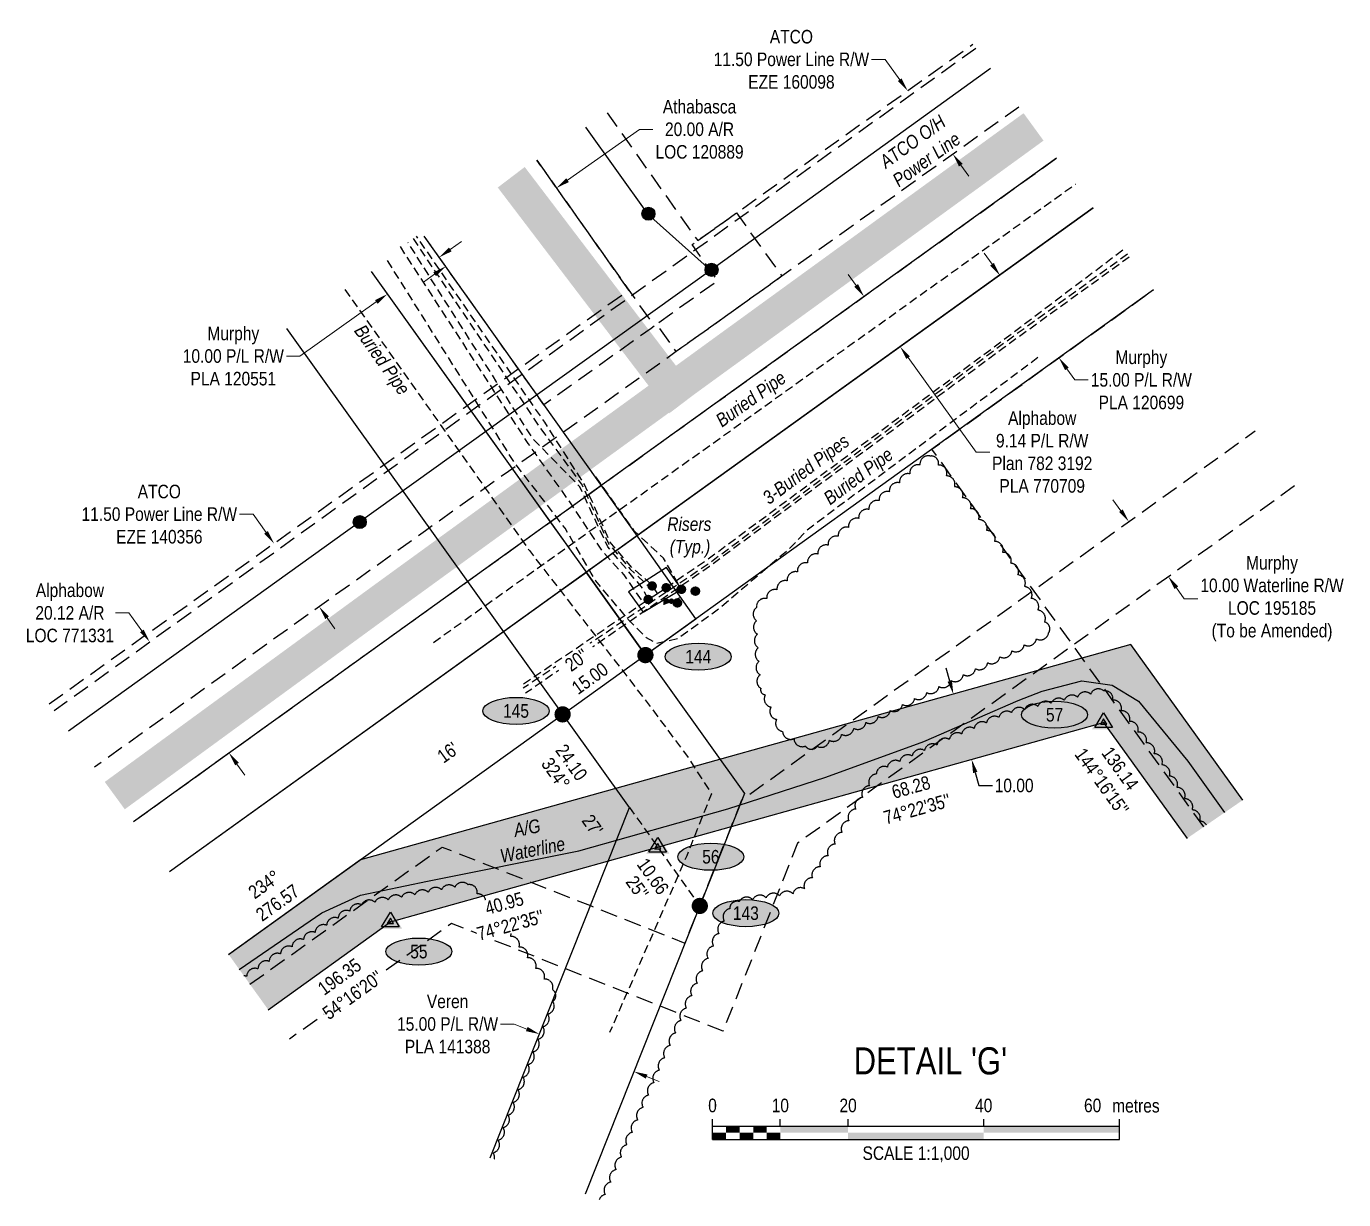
# Model space of a CAD drawing. Extents: x 519217 to 529401, y 6048073 to 6055420.
# Drawn here: x 523334 to 524305, y 6048073 to 6048938 of the extents above; entities that cross this region are included whole.
import ezdxf
from ezdxf.enums import TextEntityAlignment as Align

# ---------------------------------------------------------------- set-up
doc = ezdxf.new("R2010")
doc.units = 0
doc.header["$LTSCALE"] = 5
doc.header["$PDSIZE"] = 0.5
for name, pattern in [('0', [1, 1, 0]), ('foc-ACCESSROAD', [3.75, 2.5, -1.25]), ('foc-FLOWLINE', [3.75, 2.5, -1.25]), ('foc-TRAV', [1.875, 1.25, -0.625]), ('POWERLINE5', [7.8, 2.4, -0.6, 0.6, -0.6, 0.6, -0.6, 2.4]), ('UG_PIPE', [1.875, 1.25, -0.625])]:
    doc.linetypes.add(name, pattern=pattern)
doc.layers.get('Defpoints').update_dxf_attribs({"color": 9})
for name, color, linetype in [('AS-FENCE', 48, 'foc-FENCE'), ('AS-PIPE-AG', 44, 'Continuous'), ('AS-PIPE-UG', 44, 'UG_PIPE'), ('AS-PIPE-UG-T', 44, 'Continuous'), ('AS-POWER', 104, 'foc-POWER'), ('AS-POWER-EXISTING', 72, 'POWERLINE5'), ('AS-POWER-T', 104, 'Continuous'), ('AS-ROADS', 254, 'Continuous'), ('AS-SYMBOL', 7, 'Continuous'), ('C-AR', 13, 'foc-ACCESSROAD'), ('C-RW', 13, 'Continuous'), ('C-WS', 13, 'foc-ACCESSROAD'), ('DETAIL-T', 7, 'Continuous'), ('F-AR', 190, 'foc-ACCESSROAD'), ('F-EZE', 190, 'foc-FLOWLINE'), ('F-RW', 190, 'Continuous'), ('L-BD', 7, 'Continuous'), ('L-BD1', 253, 'Continuous'), ('L-MON', 1, 'Continuous'), ('P-ELEVATION', 7, 'Continuous'), ('P-PROPOSED', 10, 'Continuous'), ('P-PROPOSED-H', 21, 'Continuous'), ('P-STATION', 7, 'Continuous'), ('P-TRAV', 4, 'foc-TRAV'), ('P-TXT', 4, 'Continuous'), ('T-BUSH', 110, '0')]:
    doc.layers.add(name, color=color, linetype=linetype)
for name, color, linetype, lineweight in [('AS-GENERAL', 48, 'Continuous', 18), ('C-RW-T', 13, 'Continuous', 9), ('F-AR-T', 190, 'Continuous', 9), ('F-EZE-T', 190, 'Continuous', 9), ('F-RW-T', 190, 'Continuous', 9)]:
    doc.layers.add(name, color=color, linetype=linetype, lineweight=lineweight)
doc.styles.add('80', font='ARIALN.TTF', dxfattribs={"height": 10})
doc.styles.add('80CG', font='ARIALN.TTF', dxfattribs={"height": 10})
doc.styles.add('80L', font='ARIALN.TTF', dxfattribs={"height": 10})
doc.styles.add('foc-LtypeFont', font='ARIALN.TTF', dxfattribs={"height": 7.35})
doc.linetypes.add('foc-FENCE', pattern='A,10,-1,["X",foc-LtypeFont,S=0.2,R=0,X=-0.625,Y=-0.75],-1.24', length=12.24)
doc.linetypes.add('foc-POWER', pattern='A,6,-1,["P",foc-LtypeFont,S=0.2,R=0,X=-0.625,Y=-0.75],-1.24,4', length=12.24)
doc.dimstyles.new('Compass 5 000', dxfattribs={"dimscale": 5, "dimtxt": 9, "dimasz": 2, "dimexe": 0.2, "dimexo": 0.0625, "dimgap": 0.5, "dimtad": 0, "dimtih": 1, "dimtoh": 1, "dimzin": 0, "dimdsep": 46, "dimtxsty": '80CG', "dimcen": 0.1, "dimse1": 1, "dimse2": 1, "dimclrd": 256, "dimclrt": 256, "dimaunit": 1, "dimadec": 4, "dimazin": 0, "dimtfac": 0.06, "dimtofl": 0, "dimtmove": 0, "dimatfit": 1, "dimfxl": 0.2, "dimtolj": 1, "dimtzin": 0, "dimlwd": -1, "dimarcsym": 0})

# ---------------------------------------------------------------- blocks, each defined once
blk = doc.blocks.new('POWERPOLE')
h = blk.add_hatch(color=255)
edge = h.paths.add_edge_path()
edge.add_arc((0, 0), 0.96, 0, 360)
at = {"linetype": 'Continuous'}
for p, q in [((0.68, -0.68), (-0.68, 0.68)), ((-0.68, -0.68), (0.68, 0.68))]:
    blk.add_line(p, q, dxfattribs=at)
blk.add_circle((0, 0), 0.96, dxfattribs=at)
blk = doc.blocks.new('*D569')
at = {"layer": 'C-RW-T', "transparency": 16777216}
for p, q in [((524046.15, 6048762.44), (524040.34, 6048770.58)), ((524101.31, 6048685.24), (524107.12, 6048677.1)), ((524107.12, 6048677.1), (524117.12, 6048677.1))]:
    blk.add_line(p, q, dxfattribs=at)
for points in [[(524047.51, 6048763.41), (524044.8, 6048761.47), (524051.96, 6048754.31)], [(524102.66, 6048686.21), (524099.95, 6048684.27), (524095.49, 6048693.38)]]:
    blk.add_solid(points, dxfattribs=at)
at = {"layer": 'Defpoints', "color": 0, "transparency": 16777216}
for p in [(524072.48, 6048768.96), (524116.01, 6048708.03), (524095.49, 6048693.38)]:
    blk.add_point(p, dxfattribs=at)
at = {"layer": 'C-RW-T', "transparency": 16777216, "insert": (524156.21, 6048677.1), "char_height": 10, "attachment_point": 5, "style": '80CG'}
blk.add_mtext('\\A1;Murphy\\P15.00 P/L R/W\\PPLA 120699', dxfattribs=at)
blk = doc.blocks.new('*D570')
at = {"layer": 'Defpoints', "color": 0, "transparency": 16777216}
for p in [(523425.28, 6048483.82), (523373.63, 6048446.93), (523432.14, 6048365.03)]:
    blk.add_point(p, dxfattribs=at)
at = {"layer": 'F-AR-T', "transparency": 16777216}
for p, q in [((523409.97, 6048505.26), (523399.97, 6048505.26)), ((523419.47, 6048491.96), (523409.97, 6048505.26)), ((523489.6, 6048393.79), (523495.41, 6048385.65))]:
    blk.add_line(p, q, dxfattribs=at)
for points in [[(523420.82, 6048492.93), (523418.11, 6048490.99), (523425.28, 6048483.82)], [(523490.95, 6048394.76), (523488.24, 6048392.82), (523483.78, 6048401.93)]]:
    blk.add_solid(points, dxfattribs=at)
at = {"layer": 'F-AR-T', "transparency": 16777216, "insert": (523366.45, 6048505.26), "char_height": 10, "attachment_point": 5, "style": '80CG'}
blk.add_mtext('\\A1;Alphabow\\P20.12 A/R\\PLOC 771331', dxfattribs=at)
blk = doc.blocks.new('RISER')
h = blk.add_hatch(color=255)
h.dxf.hatch_style = 1
edge = h.paths.add_edge_path()
edge.add_arc((0, 0), 0.7, 0, 360)
blk.add_hatch(color=48).paths.add_polyline_path([(0.58, -0.15), (-0.58, -0.15, 0.774597)])
at = {"color": 48}
blk.add_line((-0.58, -0.15), (0.58, -0.15), dxfattribs=at)
blk.add_circle((0, 0), 0.6, dxfattribs=at)
blk = doc.blocks.new('VALVE')
h = blk.add_hatch(color=255)
h.dxf.hatch_style = 1
edge = h.paths.add_edge_path()
edge.add_line((-0.33, 0.24), (-1.2, 0.59))
edge.add_line((-1.2, 0.59), (-1.2, -0.59))
edge.add_line((-1.2, -0.59), (-0.33, -0.24))
edge.add_arc((0, 0), 0.411, 215.8775, 324.1225)
edge.add_line((0.33, -0.24), (1.2, -0.59))
edge.add_line((1.2, -0.59), (1.2, 0.59))
edge.add_line((1.2, 0.59), (0.33, 0.24))
edge.add_arc((0, 0), 0.411, 35.8775, 144.1225)
at = {"color": 48}
for p, q in [((-1.1, 0.44), (-1.1, -0.44)), ((-0.29, 0.12), (-1.1, 0.44)), ((0.29, 0.12), (1.1, 0.44)), ((1.1, 0.44), (1.1, -0.44)), ((-1.1, -0.44), (-0.29, -0.12)), ((1.1, -0.44), (0.29, -0.12))]:
    blk.add_line(p, q, dxfattribs=at)
for radius in [0.311, 0.11]:
    blk.add_circle((0, 0), radius, dxfattribs=at)
blk = doc.blocks.new('fdia')
at = {"color": 255, "const_width": 1}
blk.add_lwpolyline([(-0.5, 0, 1), (0.5, 0, 1)], format="xyb", close=True, dxfattribs=at)
blk = doc.blocks.new('Fdiaa')
blk.add_blockref('fdia', (0, 0))
blk = doc.blocks.new('fdib')
at = {"color": 1, "const_width": 1.6}
blk.add_lwpolyline([(-0.4, 0, 1), (0.4, 0, 1)], format="xyb", close=True, dxfattribs=at)
at = {"color": 1}
blk.add_circle((0, 0), 0.8, dxfattribs=at)
blk = doc.blocks.new('Fdibb')
blk.add_blockref('fdib', (0, 0))
blk = doc.blocks.new('fdicc')
for name in ['Fdibb', 'Fdiaa']:
    blk.add_blockref(name, (0, 0))
blk = doc.blocks.new('FDI')
blk.add_blockref('fdicc', (0, 0))
blk = doc.blocks.new('TRIA')
blk.add_hatch(color=255).paths.add_polyline_path([(-0.04, 1.52), (-1.47, -0.87), (1.39, -0.87)])
blk = doc.blocks.new('Hybrid_EC')
at = {"color": 251}
for points in [[(-1.3, -0.74), (0, 1.42), (1.3, -0.74)], [(0.47, -0.26), (0, 0.53), (-0.47, -0.26)]]:
    blk.add_lwpolyline(points, close=True, dxfattribs=at)
at = {"layer": 'Defpoints'}
blk.add_circle((0, 0), 0.05, dxfattribs=at)
at = {"xscale": 1.2, "yscale": 1.2, "zscale": 1.2}
blk.add_blockref('TRIA', (0.05, 0.06), dxfattribs=at)
blk = doc.blocks.new('*U315')
at = {"color": 0}
for p, q in [((-150, 0), (-150, 15)), ((-150, 10), (150.24, 10)), ((-100, 10), (-100, 15)), ((-50, 10), (-50, 15)), ((50, 10), (50, 15)), ((150.24, 0), (150.24, 15)), ((-150, 0), (150.24, 0))]:
    blk.add_line(p, q, dxfattribs=at)
for points in [[(-140, 10), (-130, 10), (-140, 5), (-130, 5)], [(-120, 10), (-110, 10), (-120, 5), (-110, 5)], [(-100, 10), (-50, 10), (-100, 5), (-50, 5)], [(50, 10), (150.24, 10), (50, 5), (150.24, 5)], [(-150, 5), (-140, 5), (-150, 0), (-140, 0)], [(-130, 5), (-120, 5), (-130, 0), (-120, 0)], [(-110, 5), (-100, 5), (-110, 0), (-100, 0)], [(-50, 5), (50, 5), (-50, 0), (50, 0)]]:
    blk.add_solid(points, dxfattribs=at)
at = {"color": 0, "style": '80'}
blk.add_text('metres', height=10, dxfattribs=at).set_placement((162.24, 20), align=Align.CENTER)
at = {"color": 0, "char_height": 10, "style": '80'}
for s, insert, attachment_point in [('0', (-150, 30.21), 2), ('10', (-100, 30.21), 2), ('20', (-50, 30.21), 2), ('40', (50, 30.21), 2), ('60', (136.7, 30.22), 3), ('SCALE 1:1,000', (0.12, -5), 2)]:
    blk.add_mtext(s, dxfattribs=dict(at, insert=insert, attachment_point=attachment_point))
blk = doc.blocks.new('*D571')
at = {"layer": 'Defpoints', "color": 0, "transparency": 16777216}
for p in [(523509.18, 6048551.1), (523516.85, 6048556.57), (523542.54, 6048504.4)]:
    blk.add_point(p, dxfattribs=at)
at = {"layer": 'F-EZE-T', "transparency": 16777216}
for p, q in [((523501.49, 6048578.07), (523491.49, 6048578.07)), ((523511.03, 6048564.71), (523501.49, 6048578.07)), ((523556.02, 6048501.74), (523561.83, 6048493.6))]:
    blk.add_line(p, q, dxfattribs=at)
for points in [[(523512.39, 6048565.68), (523509.68, 6048563.74), (523516.85, 6048556.57)], [(523557.37, 6048502.71), (523554.66, 6048500.77), (523550.21, 6048509.88)]]:
    blk.add_solid(points, dxfattribs=at)
at = {"layer": 'F-EZE-T', "transparency": 16777216, "insert": (523432.35, 6048578.07), "char_height": 10, "attachment_point": 5, "style": '80CG', "bg_fill": 3, "box_fill_scale": 1.1, "bg_fill_color": 256, "bg_fill_true_color": 13158600, "bg_fill_transparency": 0}
blk.add_mtext('\\A1;ATCO\\P11.50 Power Line R/W\\PEZE 140356', dxfattribs=at)
blk = doc.blocks.new('*D572')
at = {"layer": 'Defpoints', "color": 0, "transparency": 16777216}
for p in [(523971.88, 6048753.16), (523998.52, 6048716.13), (523978.45, 6048701.7)]:
    blk.add_point(p, dxfattribs=at)
at = {"layer": 'F-RW-T', "transparency": 16777216}
for p, q in [((523945.98, 6048746.84), (523940.14, 6048754.96)), ((523984.29, 6048693.58), (524034.4, 6048623.9)), ((524034.4, 6048623.9), (524044.4, 6048623.9))]:
    blk.add_line(p, q, dxfattribs=at)
for points in [[(523947.33, 6048747.82), (523944.62, 6048745.87), (523951.82, 6048738.73)], [(523985.64, 6048694.55), (523982.93, 6048692.61), (523978.45, 6048701.7)]]:
    blk.add_solid(points, dxfattribs=at)
at = {"layer": 'F-RW-T', "transparency": 16777216, "insert": (524083.11, 6048623.9), "char_height": 10, "attachment_point": 5, "style": '80CG'}
blk.add_mtext('\\A1;Alphabow\\P9.14 P/L R/W\\PPlan 782 3192\\PPLA 770709', dxfattribs=at)
blk = doc.blocks.new('*D573')
at = {"layer": 'Defpoints', "color": 0, "transparency": 16777216}
for p in [(523983.9, 6048890.43), (523913.98, 6048840.47), (523947.39, 6048793.71)]:
    blk.add_point(p, dxfattribs=at)
at = {"layer": 'F-EZE-T', "transparency": 16777216}
for p, q in [((523967.39, 6048913.54), (523957.39, 6048913.54)), ((523978.09, 6048898.56), (523967.39, 6048913.54)), ((524023.12, 6048835.53), (524028.94, 6048827.39))]:
    blk.add_line(p, q, dxfattribs=at)
for points in [[(523979.45, 6048899.53), (523976.73, 6048897.59), (523983.9, 6048890.43)], [(524024.48, 6048836.5), (524021.77, 6048834.56), (524017.31, 6048843.66)]]:
    blk.add_solid(points, dxfattribs=at)
at = {"layer": 'F-EZE-T', "transparency": 16777216, "insert": (523898.25, 6048913.54), "char_height": 10, "attachment_point": 5, "style": '80CG', "bg_fill": 3, "box_fill_scale": 1.1, "bg_fill_color": 256, "bg_fill_true_color": 13158600, "bg_fill_transparency": 0}
blk.add_mtext('\\A1;ATCO\\P11.50 Power Line R/W\\PEZE 160098', dxfattribs=at)
blk = doc.blocks.new('*D574')
at = {"layer": 'Defpoints', "color": 0, "transparency": 16777216}
for p in [(523711.45, 6048191.99), (523712.51, 6048194.65), (523781.19, 6048164.32)]:
    blk.add_point(p, dxfattribs=at)
at = {"layer": 'F-RW-T', "transparency": 16777216}
for p, q in [((523693.92, 6048202.03), (523683.92, 6048202.03)), ((523703.21, 6048198.34), (523693.92, 6048202.03)), ((523791.55, 6048163.3), (523800.84, 6048159.61))]:
    blk.add_line(p, q, dxfattribs=at)
for points in [[(523703.83, 6048199.89), (523702.6, 6048196.79), (523712.51, 6048194.65)], [(523792.16, 6048164.84), (523790.93, 6048161.75), (523782.25, 6048166.98)]]:
    blk.add_solid(points, dxfattribs=at)
at = {"layer": 'F-RW-T', "transparency": 16777216, "insert": (523644.83, 6048202.03), "char_height": 10, "attachment_point": 5, "style": '80CG'}
blk.add_mtext('\\A1;Veren\\P15.00 P/L R/W\\PPLA 141388', dxfattribs=at)
blk = doc.blocks.new('*D575')
at = {"layer": 'Defpoints', "color": 0, "transparency": 16777216}
for p in [(524012.09, 6048443.79), (524025.55, 6048395.66), (524031.1, 6048397.21)]:
    blk.add_point(p, dxfattribs=at)
at = {"layer": 'P-TXT', "transparency": 16777216}
for p, q in [((524014.95, 6048454.97), (524012.26, 6048464.6)), ((524033.8, 6048387.58), (524036.49, 6048377.95)), ((524036.49, 6048377.95), (524046.49, 6048377.95))]:
    blk.add_line(p, q, dxfattribs=at)
for points in [[(524016.56, 6048455.42), (524013.35, 6048454.52), (524017.65, 6048445.34)], [(524035.4, 6048388.03), (524032.19, 6048387.13), (524031.1, 6048397.21)]]:
    blk.add_solid(points, dxfattribs=at)
at = {"layer": 'P-TXT', "transparency": 16777216, "insert": (524062.43, 6048377.95), "char_height": 10, "attachment_point": 5, "style": '80CG'}
blk.add_mtext('\\A1;10.00', dxfattribs=at)
blk = doc.blocks.new('*D576')
at = {"layer": 'Defpoints', "color": 0, "transparency": 16777216}
for p in [(523725.11, 6048818.65), (523735.42, 6048804.09), (523653.77, 6048746.28)]:
    blk.add_point(p, dxfattribs=at)
at = {"layer": 'F-AR-T', "transparency": 16777216}
for p, q in [((523733.27, 6048824.43), (523786.24, 6048861.94)), ((523786.24, 6048861.94), (523796.24, 6048861.94)), ((523635.3, 6048755.07), (523627.14, 6048749.29))]:
    blk.add_line(p, q, dxfattribs=at)
for points in [[(523732.31, 6048825.79), (523734.23, 6048823.07), (523725.11, 6048818.65)], [(523634.34, 6048756.43), (523636.27, 6048753.71), (523643.46, 6048760.85)]]:
    blk.add_solid(points, dxfattribs=at)
at = {"layer": 'F-AR-T', "transparency": 16777216, "insert": (523830.55, 6048861.94), "char_height": 10, "attachment_point": 5, "style": '80CG'}
blk.add_mtext('\\A1;Athabasca\\P20.00 A/R\\PLOC 120889', dxfattribs=at)
blk = doc.blocks.new('*D577')
at = {"layer": 'C-RW-T', "transparency": 16777216}
for p, q in [((523646.84, 6048773.33), (523654.99, 6048779.12)), ((523592.3, 6048734.63), (523535.99, 6048694.68)), ((523535.99, 6048694.68), (523525.99, 6048694.68))]:
    blk.add_line(p, q, dxfattribs=at)
for points in [[(523645.87, 6048774.69), (523647.8, 6048771.97), (523638.68, 6048767.54)], [(523591.33, 6048735.99), (523593.26, 6048733.28), (523600.45, 6048740.42)]]:
    blk.add_solid(points, dxfattribs=at)
at = {"layer": 'Defpoints', "color": 0, "transparency": 16777216}
for p in [(523636.26, 6048770.96), (523598.03, 6048743.83), (523600.45, 6048740.42)]:
    blk.add_point(p, dxfattribs=at)
at = {"layer": 'C-RW-T', "transparency": 16777216, "insert": (523486.9, 6048694.68), "char_height": 10, "attachment_point": 5, "style": '80CG'}
blk.add_mtext('\\A1;Murphy\\P10.00 P/L R/W\\PPLA 120551', dxfattribs=at)
blk = doc.blocks.new('*U647')
at = {"layer": 'P-ELEVATION'}
h = blk.add_hatch(color=111, dxfattribs=at)
h.dxf.hatch_style = 1
edge = h.paths.add_edge_path()
edge.add_ellipse((0, 0), major_axis=(-24.38, 0), ratio=0.410256, start_angle=0, end_angle=360)
at = {"layer": 'P-ELEVATION', "color": 7, "flags": 128}
blk.add_lwpolyline([(0, 0, 12.5, 0, 0), (17.68, -0.42, 0, 0, 0)], format="xyseb", dxfattribs=at)
at = {"layer": 'P-ELEVATION', "color": 7}
blk.add_ellipse((0, 0), major_axis=(-24.38, 0), ratio=0.410256, dxfattribs=at)
at = {"layer": 'P-ELEVATION', "style": '80'}
blk.add_attdef('ELEVATION', text='', height=10, dxfattribs=at).set_placement((0, 0), align=Align.MIDDLE_CENTER)
blk = doc.blocks.new('*D760')
at = {"layer": 'C-RW-T', "transparency": 16777216}
for p, q in [((524141.14, 6048580.67), (524135.3, 6048588.78)), ((524182, 6048523.86), (524187.84, 6048515.75)), ((524187.84, 6048515.75), (524197.84, 6048515.75))]:
    blk.add_line(p, q, dxfattribs=at)
for points in [[(524142.49, 6048581.64), (524139.79, 6048579.69), (524146.98, 6048572.55)], [(524183.35, 6048524.84), (524180.65, 6048522.89), (524176.16, 6048531.98)]]:
    blk.add_solid(points, dxfattribs=at)
at = {"layer": 'Defpoints', "color": 0, "transparency": 16777216}
for p in [(524154, 6048577.6), (524176.16, 6048531.98), (524183.18, 6048537.03)]:
    blk.add_point(p, dxfattribs=at)
at = {"layer": 'C-RW-T', "transparency": 16777216, "insert": (524252.52, 6048515.75), "char_height": 10, "attachment_point": 5, "style": '80CG'}
blk.add_mtext('\\A1;Murphy\\P10.00 Waterline R/W\\PLOC 195185 \\P(To be Amended)', dxfattribs=at)

msp = doc.modelspace()

# ---------------------------------------------------------------- hatches: boundary and pattern name
at = {"layer": 'P-PROPOSED-H'}
h = msp.add_hatch(color=256, dxfattribs=at)
h.dxf.hatch_style = 1
h.paths.add_polyline_path([(524231.04, 6048367.273), (524148.549, 6048481.947), (523580.688, 6048323.147), (523483.513, 6048253.248), (523512.612, 6048212.619), (523602.678, 6048277.405), (524128.375, 6048424.414), (524189.855, 6048338.948)])

# ---------------------------------------------------------------- linework, layer by layer
at = {"layer": 'AS-FENCE', "flags": 128}
msp.add_lwpolyline([(523778.177, 6048520.831), (523789.092, 6048505.841), (523817.164, 6048522.672), (523806.122, 6048538.676)], close=True, dxfattribs=at)
at = {"layer": 'AS-PIPE-AG', "flags": 128}
for points in [[(523792.667, 6048515.181), (523805.957, 6048523.856)], [(523795.632, 6048525.161), (523799.567, 6048519.436)], [(523491.321, 6048242.345), (523552.062, 6048283.991), (523580.597, 6048297.176), (523630.132, 6048307.441), (523741.462, 6048329.796), (523851.407, 6048360.666), (523923.647, 6048384.061), (523995.797, 6048410.361), (524065.382, 6048440.786), (524083.187, 6048447.536), (524112.257, 6048455.076), (524134.567, 6048452.091), (524154.177, 6048440.106), (524190.367, 6048395.886), (524217.527, 6048357.979)]]:
    msp.add_lwpolyline(points, dxfattribs=at)
at = {"layer": 'AS-PIPE-UG', "flags": 128}
for points in [[(523634.537, 6048483.561), (523822.747, 6048617.836), (524107.746, 6048821.605)], [(523794.822, 6048526.471), (523780.972, 6048538.556), (523764.677, 6048557.426), (523745.757, 6048600.021), (523716.392, 6048645.921), (523621.957, 6048783.056)], [(523609.782, 6048775.436), (523703.982, 6048630.281), (523733.117, 6048589.426), (523758.622, 6048551.216), (523774.732, 6048533.251), (523789.142, 6048512.481)], [(523792.667, 6048515.181), (523788.557, 6048523.546), (523762.847, 6048554.016), (523742.357, 6048598.311), (523707.627, 6048633.786), (523615.612, 6048778.481)], [(523619.367, 6048781.336), (523713.437, 6048641.241), (523744.042, 6048599.551), (523763.667, 6048556.046), (523779.467, 6048537.611), (523792.552, 6048525.346)], [(523805.836, 6048524.035), (523836.442, 6048544.751), (524052.747, 6048705.291), (524143.135, 6048773.485)], [(524080.007, 6048693.576), (523909.372, 6048565.961), (523896.657, 6048552.386), (523845.157, 6048508.536), (523814.647, 6048486.186), (523799.092, 6048482.776), (523791.462, 6048486.861), (523777.962, 6048500.526), (523754.087, 6048528.836), (523731.477, 6048567.701), (523693.982, 6048616.321), (523599.382, 6048767.026)], [(524145.878, 6048769.756), (524053.602, 6048703.176), (523837.287, 6048541.496), (523700.532, 6048449.661)], [(524147.338, 6048767.769), (524055.122, 6048701.056), (523837.792, 6048539.451), (523702.257, 6048445.996)], [(523569.089, 6048743.842), (523705.142, 6048551.201), (523790.187, 6048441.516), (523821.552, 6048399.476), (523839.332, 6048371.881), (523821.077, 6048326.056), (523764.252, 6048195.726)], [(523814.672, 6048526.831), (523803.917, 6048545.661), (523782.352, 6048565.931), (523753.397, 6048606.521)], [(523700.672, 6048452.856), (523792.695, 6048515.141)]]:
    msp.add_lwpolyline(points, dxfattribs=at)
at = {"layer": 'AS-POWER', "flags": 128}
for points in [[(523365.298, 6048418.301), (523579.202, 6048572.012), (523838.633, 6048758.141), (524044.981, 6048906.947)], [(523746.451, 6048863.505), (523792.132, 6048799.54), (523838.633, 6048758.141)]]:
    msp.add_lwpolyline(points, dxfattribs=at)
at = {"layer": 'AS-ROADS', "flags": 128}
for points, const_width in [([(523399.517, 6048370.524), (523599.827, 6048517.021), (524076.757, 6048863.741)], 25), ([(523691.756, 6048826.603), (523818.343, 6048660.156)], 24.974)]:
    msp.add_lwpolyline(points, dxfattribs=dict(at, const_width=const_width))
at = {"layer": 'C-AR', "flags": 128}
for points in [[(523499.144, 6048231.423), (523640.874, 6048332.599), (523750.081, 6048289.359), (523819.827, 6048261.686), (523861.766, 6048367.394), (524073.099, 6048519.404), (524240.017, 6048639.474)], [(524269.198, 6048598.908), (524102.146, 6048478.739), (523902.821, 6048335.364), (523847.843, 6048196.809), (523801.398, 6048215.237), (523731.652, 6048242.907), (523647.77, 6048276.188), (523528.217, 6048190.831)]]:
    msp.add_lwpolyline(points, dxfattribs=at)
at = {"layer": 'C-RW', "flags": 128}
for points in [[(524165.145, 6048743.557), (523790.657, 6048474.166), (523747.027, 6048535.291), (524120.688, 6048804.006)], [(523483.455, 6048253.328), (523790.482, 6048474.176), (523827.895, 6048500.967), (523787.673, 6048557.634), (523762.915, 6048592.515), (523715.765, 6048658.944), (523715.765, 6048658.944), (523715.765, 6048658.944), (523627.523, 6048783.266)], [(523588.568, 6048757.082), (523675.735, 6048635.075), (523675.735, 6048635.075), (523675.735, 6048635.075), (523717.123, 6048577.144), (523747.178, 6048535.08), (523722.585, 6048517.526), (523694.715, 6048497.48), (523694.715, 6048497.48), (523694.715, 6048497.48), (523439.865, 6048314.189)]]:
    msp.add_lwpolyline(points, dxfattribs=at)
at = {"layer": 'C-WS', "flags": 128}
msp.add_lwpolyline([(524202.211, 6048347.445), (524001.812, 6048626.026), (524001.812, 6048626.026), (524165.156, 6048743.543)], dxfattribs=at)
at = {"layer": 'F-AR', "flags": 128}
for points in [[(524034.173, 6048921.642), (523354.789, 6048432.975)], [(523413.236, 6048351.37), (524093.666, 6048840.748)], [(523710.529, 6048839.245), (523778.514, 6048743.228), (523797.191, 6048716.858), (523794.802, 6048715.152), (523715.882, 6048658.779), (523697.182, 6048685.128), (523627.536, 6048783.251)]]:
    msp.add_lwpolyline(points, dxfattribs=at)
at = {"layer": 'F-EZE', "flags": 128}
for points in [[(524065.961, 6048878.419), (523891.27, 6048753.618), (523817.505, 6048700.919), (523813.392, 6048697.979), (523798.868, 6048718.308), (523810.04, 6048726.275), (523841.559, 6048748.747), (523843.872, 6048750.396), (523825.051, 6048776.942), (523829.166, 6048779.878), (523857.741, 6048800.293), (524031.909, 6048924.721)], [(523762.356, 6048874.236), (523829.166, 6048779.878), (523857.741, 6048800.293), (523876.551, 6048773.816), (523891.27, 6048753.618), (523817.505, 6048700.919), (523813.392, 6048697.979), (523730.24, 6048638.55), (523689.681, 6048609.565), (523628.635, 6048565.933), (523384.519, 6048391.465)], [(523351.077, 6048438.157), (523595.422, 6048612.704), (523656.484, 6048656.324), (523697.056, 6048685.306), (523778.431, 6048743.436), (523710.561, 6048839.291)]]:
    msp.add_lwpolyline(points, dxfattribs=at)
at = {"layer": 'F-RW', "flags": 128}
for points in [[(523413.209, 6048351.407), (524093.619, 6048840.812)], [(524120.698, 6048803.993), (523439.826, 6048314.244)], [(523588.615, 6048757.016), (523863.627, 6048372.085), (523746.331, 6048076.45)], [(523676.32, 6048103.449), (523778.83, 6048361.824), (523526.452, 6048715.075)]]:
    msp.add_lwpolyline(points, dxfattribs=at)
at = {"layer": 'P-PROPOSED', "flags": 128}
for points in [[(524231.04, 6048367.273), (524148.549, 6048481.947), (523580.688, 6048323.147), (523483.513, 6048253.248)], [(523512.612, 6048212.619), (523602.678, 6048277.405), (524128.375, 6048424.414), (524189.855, 6048338.948)]]:
    msp.add_lwpolyline(points, dxfattribs=at)
at = {"layer": 'P-TRAV', "flags": 128}
msp.add_lwpolyline([(523778.83, 6048361.824), (523830.747, 6048289.156)], dxfattribs=at)
at = {"layer": 'T-BUSH', "flags": 128}
msp.add_lwpolyline([(523879.101, 6048444.925, 0.5205671), (523883.221, 6048435.819, 0.5205671), (523887.341, 6048426.712, 0.5205671), (523891.752, 6048417.857, 0.5205671), (523900.169, 6048412.467, 0.5205671), (523908.585, 6048407.077, 0.5205671), (523917.299, 6048406.908, 0.5205671), (523926.274, 6048411.309, 0.5205671), (523935.248, 6048415.709, 0.5205671), (523944.222, 6048420.11, 0.5205671), (523953.196, 6048424.51, 0.5205671), (523962.17, 6048428.91, 0.5205671), (523971.144, 6048433.311, 0.5205671), (523980.118, 6048437.711, 0.5205671), (523989.092, 6048442.111, 0.5205671), (523998.066, 6048446.512, 0.5205671), (524007.04, 6048450.912, 0.5205671), (524016.014, 6048455.313, 0.5205671), (524024.989, 6048459.713, 0.5205671), (524033.963, 6048464.113, 0.5205671), (524042.937, 6048468.514, 0.5205671), (524051.911, 6048472.914, 0.5205671), (524060.885, 6048477.314, 0.5205671), (524069.859, 6048481.715, 0.5205671), (524078.833, 6048486.115, 0.5205671), (524087.807, 6048490.516, 0.5205671), (524084.87, 6048498.603, 0.5205671), (524079.95, 6048507.303, 0.5205671), (524075.031, 6048516.003, 0.5205671), (524070.112, 6048524.704, 0.5205671), (524065.192, 6048533.404, 0.5205671), (524059.948, 6048541.894, 0.5205671), (524054.027, 6048549.947, 0.5205671), (524048.107, 6048558, 0.5205671), (524042.186, 6048566.052, 0.5205671), (524036.265, 6048574.105, 0.5205671), (524030.345, 6048582.157, 0.5205671), (524024.424, 6048590.21, 0.5205671), (524018.504, 6048598.263, 0.5205671), (524012.583, 6048606.315, 0.5205671), (524006.662, 6048614.368, 0.5205671), (524000.583, 6048620.973, 0.5205671), (523993.052, 6048614.401, 0.5205671), (523985.522, 6048607.829, 0.5205671), (523977.991, 6048601.257, 0.5205671), (523970.461, 6048594.686, 0.5205671), (523962.93, 6048588.114, 0.5205671), (523955.4, 6048581.542, 0.5205671), (523947.869, 6048574.97, 0.5205671), (523940.339, 6048568.398, 0.5205671), (523932.808, 6048561.826, 0.5205671), (523925.278, 6048555.254, 0.5205671), (523917.747, 6048548.683, 0.5205671), (523910.217, 6048542.111, 0.5205671), (523902.686, 6048535.539, 0.5205671), (523895.156, 6048528.967, 0.5205671), (523887.625, 6048522.395, 0.5205671), (523880.095, 6048515.823, 0.5205671), (523872.564, 6048509.252, 0.5205671), (523872.603, 6048499.524, 0.5205671), (523873.233, 6048489.549, 0.5205671), (523873.864, 6048479.574, 0.5205671), (523874.495, 6048469.599, 0.5205671), (523875.126, 6048459.624, 0.5205671), (523875.756, 6048449.649, 0.5205671)], format="xyb", close=True, dxfattribs=at)
for points in [[(524204.301, 6048348.883, 0.2529694), (524199.247, 6048351.732, 0.5205671), (524193.661, 6048360.021, 0.5205671), (524188.075, 6048368.309, 0.5205671), (524182.489, 6048376.597, 0.5205671), (524176.904, 6048384.886, 0.5205671), (524171.318, 6048393.174, 0.5205671), (524165.732, 6048401.462, 0.5205671), (524159.813, 6048409.508, 0.5205671), (524153.652, 6048417.379, 0.5205671), (524147.492, 6048425.249, 0.5205671), (524141.331, 6048433.12, 0.5205671), (524135.171, 6048440.99, 0.5205671), (524128.604, 6048447.706, 0.5205671), (524118.872, 6048445.428, 0.5205671), (524109.14, 6048443.15, 0.5205671), (524099.408, 6048440.871, 0.5205671), (524089.677, 6048438.593, 0.5205671), (524079.945, 6048436.315, 0.5205671), (524070.213, 6048434.037, 0.5205671), (524060.481, 6048431.759, 0.5205671), (524051.178, 6048428.207, 0.5205671), (524042.047, 6048424.142, 0.5205671), (524032.915, 6048420.078, 0.5205671), (524023.784, 6048416.014, 0.5205671), (524014.653, 6048411.949, 0.5205671), (524005.522, 6048407.885, 0.5205671), (523996.391, 6048403.821, 0.5205671), (523987.259, 6048399.756, 0.5205671), (523978.128, 6048395.692, 0.5205671), (523968.997, 6048391.628, 0.5205671), (523960.84, 6048386.472, 0.5205671), (523955.773, 6048377.857, 0.5205671), (523950.706, 6048369.241, 0.5205671), (523945.64, 6048360.626, 0.5205671), (523940.573, 6048352.011, 0.5205671), (523935.506, 6048343.395, 0.5205671), (523930.439, 6048334.78, 0.5205671), (523925.348, 6048326.18, 0.5205671), (523919.521, 6048318.059, 0.5205671), (523913.695, 6048309.938, 0.5205671), (523907.869, 6048301.817, 0.5205671), (523899.372, 6048298.087, 0.5205671), (523889.481, 6048296.649, 0.5205671), (523879.59, 6048295.21, 0.5205671), (523869.699, 6048293.772, 0.5205671), (523859.809, 6048292.333, 0.5205671), (523852.807, 6048287.112, 0.5205671), (523848.818, 6048277.947, 0.5205671), (523844.829, 6048268.783, 0.5205671), (523840.84, 6048259.619, 0.5205671), (523836.851, 6048250.454, 0.5205671), (523832.862, 6048241.29, 0.5205671), (523828.873, 6048232.126, 0.5205671), (523824.884, 6048222.961, 0.5205671), (523820.895, 6048213.797, 0.5205671), (523816.906, 6048204.633, 0.5205671), (523812.917, 6048195.468, 0.5205671), (523808.928, 6048186.304, 0.5205671), (523804.939, 6048177.14, 0.5205671), (523800.95, 6048167.975, 0.5205671), (523796.961, 6048158.811, 0.5205671), (523792.972, 6048149.647, 0.5205671), (523788.982, 6048140.483, 0.5205671), (523784.993, 6048131.318, 0.5205671), (523781.004, 6048122.154, 0.5205671), (523777.015, 6048112.99, 0.5205671), (523773.026, 6048103.825, 0.5205671), (523769.037, 6048094.661, 0.5205671), (523765.048, 6048085.497, 0.5205671), (523761.059, 6048076.332, 0.2580681), (523756.564, 6048072.504)], [(523679.269, 6048102.312, 0.2064612), (523678.417, 6048107.068, 0.5205671), (523682.08, 6048116.367, 0.5205671), (523685.744, 6048125.667, 0.5205671), (523689.407, 6048134.966, 0.5205671), (523693.071, 6048144.265, 0.5205671), (523696.734, 6048153.564, 0.5205671), (523700.398, 6048162.864, 0.5205671), (523704.061, 6048172.163, 0.5205671), (523707.725, 6048181.462, 0.5205671), (523711.388, 6048190.761, 0.5205671), (523715.052, 6048200.061, 0.5205671), (523718.715, 6048209.36, 0.5205671), (523722.379, 6048218.659, 0.5205671), (523722.253, 6048227.402, 0.5205671), (523716.071, 6048235.257, 0.5205671), (523709.89, 6048243.111, 0.5205671), (523703.709, 6048250.965, 0.5205671), (523697.528, 6048258.82, 0.5205671), (523691.347, 6048266.674, 0.5205671), (523685.165, 6048274.528, 0.5205671), (523678.984, 6048282.383, 0.5205671), (523672.803, 6048290.237, 0.5205671), (523666.622, 6048298.091, 0.5205671), (523660.01, 6048304.798, 0.5205671), (523650.189, 6048302.944, 0.5205671), (523640.368, 6048301.09, 0.5205671), (523630.546, 6048299.236, 0.5205671), (523620.725, 6048297.382, 0.5205671), (523610.903, 6048295.528, 0.5205671), (523601.082, 6048293.674, 0.5205671), (523591.26, 6048291.82, 0.5205671), (523581.439, 6048289.966, 0.5205671), (523572.68, 6048285.375, 0.5205671), (523564.179, 6048280.118, 0.5205671), (523555.678, 6048274.862, 0.5205671), (523547.177, 6048269.605, 0.5205671), (523538.677, 6048264.348, 0.5205671), (523530.176, 6048259.091, 0.5205671), (523521.685, 6048253.818, 0.5205671), (523513.364, 6048248.282, 0.5205671), (523505.042, 6048242.746, 0.5205671), (523496.721, 6048237.209, 0.0850922), (523494.702, 6048237.625)]]:
    msp.add_lwpolyline(points, format="xyb", dxfattribs=at)

# ---------------------------------------------------------------- block references
at = {"layer": 'AS-POWER-EXISTING', "xscale": 4.997438599999934, "yscale": 4.997438599999934, "zscale": 4.997438599999934}
for p in [(523792.905, 6048799.701), (523839.382, 6048758.323), (523580.084, 6048572.29), (523580.084, 6048572.29), (523580.084, 6048572.29)]:
    msp.add_blockref('POWERPOLE', p, dxfattribs=at)
at = {"layer": 'AS-SYMBOL', "xscale": 4.997438599999934, "yscale": 4.997438599999934, "zscale": 4.997438599999934}
for name, p in [('RISER', (523795.632, 6048525.161)), ('RISER', (523805.957, 6048523.856)), ('RISER', (523817.164, 6048522.672)), ('RISER', (523817.164, 6048522.672)), ('RISER', (523827.474, 6048521.333)), ('RISER', (523827.474, 6048521.333)), ('RISER', (523792.667, 6048515.181)), ('VALVE', (523809.843, 6048513.917)), ('VALVE', (523809.843, 6048513.917)), ('RISER', (523814.196, 6048512.667)), ('RISER', (523814.196, 6048512.667))]:
    msp.add_blockref(name, p, dxfattribs=at)
at = {"layer": 'L-BD', "xscale": 0.99948772, "yscale": 0.99948772, "zscale": 0.99948772}
msp.add_blockref('*U315', (523990.028, 6048116.81), dxfattribs=at)
at = {"layer": 'L-MON', "xscale": 4.997438599999936, "yscale": 4.997438599999936, "zscale": 4.997438599999936}
for name, p in [('FDI', (523790.657, 6048474.166)), ('FDI', (523729.622, 6048430.431)), ('Hybrid_EC', (524128.375, 6048424.414)), ('Hybrid_EC', (523799.766, 6048332.52)), ('FDI', (523830.747, 6048289.156)), ('Hybrid_EC', (523602.678, 6048277.405))]:
    msp.add_blockref(name, p, dxfattribs=at)
at = {"layer": 'P-STATION', "xscale": 0.99948772, "yscale": 0.99948772, "zscale": 0.99948772}
for p, values in [((523829.591, 6048472.988), {'ELEVATION': '144'}), ((524092.258, 6048430.187), {'ELEVATION': '57'}), ((523838.886, 6048325.417), {'ELEVATION': '56'}), ((523864.698, 6048283.825), {'ELEVATION': '143'})]:
    msp.add_blockref('*U647', p, dxfattribs=at).add_auto_attribs(values)

# ---------------------------------------------------------------- texts
at = {"layer": 'AS-GENERAL', "insert": (523801.255, 6048575.775), "char_height": 9.98975, "attachment_point": 1, "style": '80L'}
msp.add_mtext_dynamic_manual_height_columns('\\pi5.5404,t35.51;{\\fArial Narrow|b0|i1|c0|p34;Risers\\P\\pi7.336,t37.305;(Typ.)}', width=42.92401, gutter_width=50, heights=[0], dxfattribs=at)
at = {"layer": 'AS-PIPE-UG-T', "char_height": 9.99488, "attachment_point": 1, "style": '80L'}
for s, width, insert, rotation in [('{\\fArial Narrow|b0|i1|c0|p34;Buried Pipe}', 59.03588, (523583.696, 6048719.08), 305.231877), ('{\\fArial Narrow|b0|i1|c0|p34;Buried Pipe}', 59.03588, (523841.326, 6048649.983), 35.564083), ('{\\fArial Narrow|b0|i1|c0|p34;3-Buried Pipes}', 75.20914, (523875.794, 6048592.775), 36.775487), ('{\\fArial Narrow|b0|i1|c0|p34;Buried Pipe}', 59.03588, (523920.827, 6048592.47), 36.775487), ('\\pi14.301;{\\fArial Narrow|b0|i1|c0|p34;A/G\\P\\pi0.77819;Waterline}', 48.19686, (523678.72, 6048346.881), 11.353968)]:
    msp.add_mtext_dynamic_manual_height_columns(s, width=width, gutter_width=50, heights=[0], dxfattribs=dict(at, insert=insert, rotation=rotation))
at = {"layer": 'DETAIL-T', "color": 3, "insert": (524000.682, 6048174.728), "char_height": 19.9898, "width": 223.74335, "attachment_point": 5, "style": '80CG'}
msp.add_mtext("DETAIL 'G'", dxfattribs=at)
at = {"layer": 'L-BD1', "style": '80L'}
for s, p in [('24.10', (523736.187, 6048395.042)), ('324°', (523724.598, 6048386.762)), ("27'", (523751.693, 6048348.837)), ('10.66', (523796.234, 6048310.994)), ("25''", (523784.646, 6048302.714))]:
    msp.add_text(s, height=9.9949, rotation=305.5437, dxfattribs=at).set_placement(p, align=Align.MIDDLE)
at = {"layer": 'L-BD1', "width": 46.64144, "attachment_point": 2, "style": '80L'}
for s, insert, char_height, rotation in [("136.14\\P144°16'15''", (524144.669, 6048393.453), 9.99488, 305.7295), ("68.28\\P74°22'35''", (523985.047, 6048381.586), 9.9949, 15.623389)]:
    msp.add_mtext(s, dxfattribs=dict(at, insert=insert, char_height=char_height, rotation=rotation))

# ---------------------------------------------------------------- dimensions: what is measured, and where the dimension line sits
at = {"layer": 'C-RW-T'}
for base, p1, p2, angle, text, picture, middle in [((523600.454, 6048740.421), (523636.261, 6048770.956), (523598.033, 6048743.834), 215.354818, 'Murphy\\P10.00 P/L R/W\\PPLA 120551', '*D577', (523486.903, 6048694.685)), ((524095.493, 6048693.376), (524072.481, 6048768.962), (524116.009, 6048708.032), 305.542083, 'Murphy\\P15.00 P/L R/W\\PPLA 120699', '*D569', (524156.205, 6048677.102))]:
    dim = msp.add_linear_dim(base=base, p1=p1, p2=p2, angle=angle, text=text, dimstyle='Compass 5 000', dxfattribs=at)
    dim.commit()
    dim.dimension.update_dxf_attribs({"geometry": picture, "text_midpoint": middle, "dimtype": 161})
dim = msp.add_aligned_dim(p1=(524153.999, 6048577.599), p2=(524183.181, 6048537.031), distance=-8.647, text='Murphy\\P10.00 Waterline R/W\\PLOC 195185 \\P(To be Amended)', dimstyle='Compass 5 000', dxfattribs=at)
dim.commit()
dim.dimension.update_dxf_attribs({"geometry": '*D760', "text_midpoint": (524252.52, 6048515.746)})
at = {"layer": 'F-AR-T'}
for base, p1, p2, angle, text, picture, middle in [((523725.108, 6048818.655), (523653.774, 6048746.284), (523735.419, 6048804.092), 35.300322, 'Athabasca\\P20.00 A/R\\PLOC 120889', '*D576', (523830.552, 6048861.937)), ((523425.279, 6048483.822), (523432.138, 6048365.032), (523373.633, 6048446.926), 125.542059, 'Alphabow\\P20.12 A/R\\PLOC 771331', '*D570', (523366.454, 6048505.255))]:
    dim = msp.add_linear_dim(base=base, p1=p1, p2=p2, angle=angle, text=text, dimstyle='Compass 5 000', dxfattribs=at)
    dim.commit()
    dim.dimension.update_dxf_attribs({"geometry": picture, "text_midpoint": middle, "dimtype": 161})
at = {"layer": 'F-RW-T'}
dim = msp.add_linear_dim(base=(523978.447, 6048701.699), p1=(523971.885, 6048753.16), p2=(523998.516, 6048716.134), angle=305.725532, text='Alphabow\\P9.14 P/L R/W\\PPlan 782 3192\\PPLA 770709', dimstyle='Compass 5 000', dxfattribs=at)
dim.commit()
dim.dimension.update_dxf_attribs({"geometry": '*D572', "text_midpoint": (524083.107, 6048623.902), "dimtype": 161})
dim = msp.add_aligned_dim(p1=(523781.193, 6048164.317), p2=(523711.448, 6048191.988), distance=-2.869, text='Veren\\P15.00 P/L R/W\\PPLA 141388', dimstyle='Compass 5 000', dxfattribs=at)
dim.commit()
dim.dimension.update_dxf_attribs({"geometry": '*D574', "text_midpoint": (523644.83, 6048202.03)})
at = {"layer": 'P-TXT'}
dim = msp.add_linear_dim(base=(524031.104, 6048397.212), p1=(524012.09, 6048443.787), p2=(524025.549, 6048395.659), angle=285.623389, text='10.00', dimstyle='Compass 5 000', dxfattribs=at)
dim.commit()
dim.dimension.update_dxf_attribs({"geometry": '*D575', "text_midpoint": (524062.429, 6048377.951), "dimtype": 161})

# ---------------------------------------------------------------- next in the draw order: texts
at = {"layer": 'L-BD1', "char_height": 9.9949, "attachment_point": 2, "style": '80L', "bg_fill": 3, "box_fill_scale": 1.1, "bg_fill_color": 256, "bg_fill_transparency": 0}
for s, insert, width, rotation in [("20'' \\P15.00", (523737.096, 6048474.588), 28.18924, 35.7281), ("16'", (523642.079, 6048406.413), 28.20969, 35.7281), ('234°\\P276.57', (523506.831, 6048309.128), 48.94027, 35.7281), ("40.95\\P74°22'35''", (523685.276, 6048295.907), 48.94027, 15.623389), ("196.35\\P54°16'20''", (523562.223, 6048241.042), 48.94027, 35.728077)]:
    msp.add_mtext(s, dxfattribs=dict(at, insert=insert, width=width, rotation=rotation))

# ---------------------------------------------------------------- next in the draw order: dimensions: what is measured, and where the dimension line sits
at = {"layer": 'F-EZE-T'}
for base, p1, p2, angle, text, picture, middle in [((523983.904, 6048890.426), (523947.392, 6048793.712), (523913.985, 6048840.474), 125.542619, 'ATCO\\P11.50 Power Line R/W\\PEZE 160098', '*D573', (523898.253, 6048913.536)), ((523516.847, 6048556.574), (523542.537, 6048504.399), (523509.179, 6048551.096), 125.540009, 'ATCO\\P11.50 Power Line R/W\\PEZE 140356', '*D571', (523432.351, 6048578.07))]:
    dim = msp.add_linear_dim(base=base, p1=p1, p2=p2, angle=angle, text=text, dimstyle='Compass 5 000', override={"dimtfill": 1}, dxfattribs=at)
    dim.commit()
    dim.dimension.update_dxf_attribs({"geometry": picture, "text_midpoint": middle, "dimtype": 161})

# ---------------------------------------------------------------- next in the draw order: block references
at = {"layer": 'P-STATION', "xscale": 0.99948772, "yscale": 0.99948772, "zscale": 0.99948772}
for p, values in [((523695.267, 6048432.976), {'ELEVATION': '145'}), ((523623.671, 6048255.484), {'ELEVATION': '55'})]:
    msp.add_blockref('*U647', p, dxfattribs=at).add_auto_attribs(values)

# ---------------------------------------------------------------- next in the draw order: texts
at = {"layer": 'AS-POWER-T', "insert": (523961.614, 6048840.39), "char_height": 9.99488, "attachment_point": 1, "rotation": 35.797004, "style": '80L'}
msp.add_mtext_dynamic_manual_height_columns('\\pi0.70207;{\\fArial Narrow|b0|i1|c0|p34;ATCO O/H\\P\\pi0.34073;Power Line}', width=57.1191, gutter_width=50, heights=[0], dxfattribs=at)

doc.saveas('drawing.dxf')
